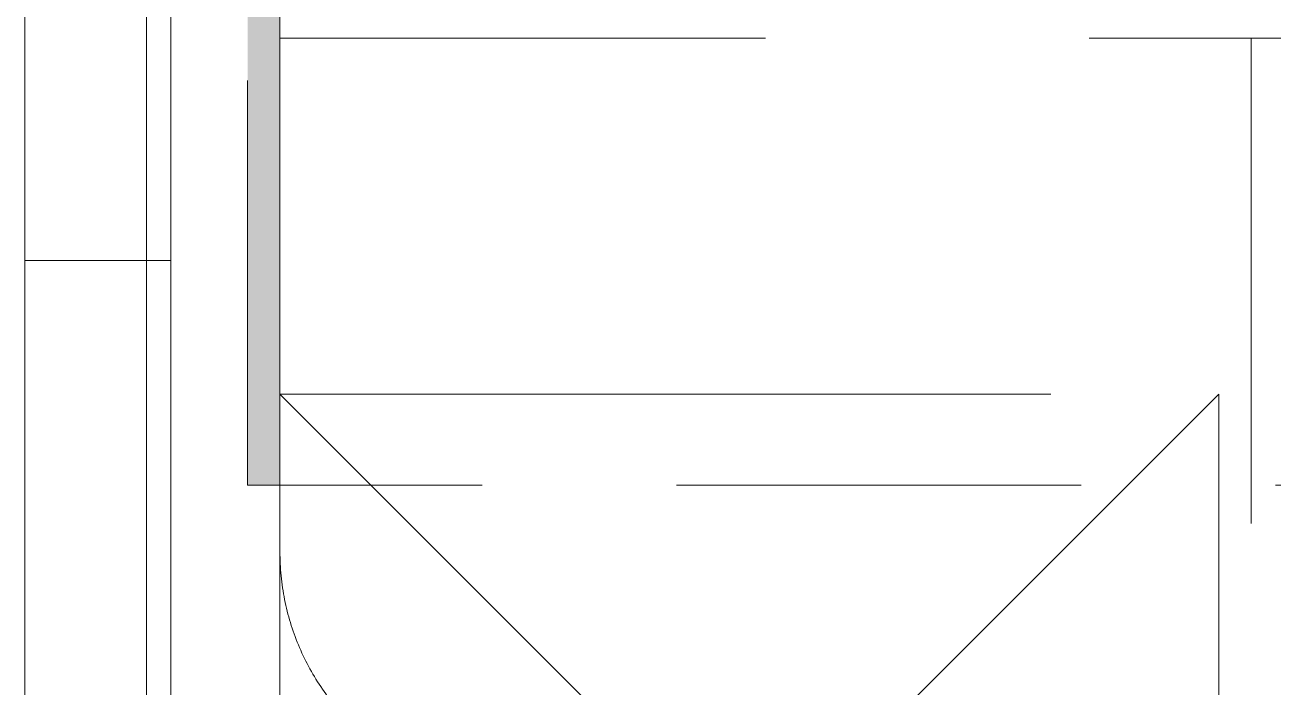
# Model space of a CAD drawing. Header units: millimetres. Extents: x 1606 to 178479, y -4237 to 231581.
# Drawn here: x 39586 to 41128, y 211368 to 212186 of the extents above; entities that cross this region are included whole.
import ezdxf

# ---------------------------------------------------------------- set-up
doc = ezdxf.new("R2010")
doc.units = ezdxf.units.MM
for name, pattern in [('_SGE_Grid Line', [13000, 12000, -500, 0, -500]), ('_SGE_Hidden', [740, 500, -240]), ('Dash', [1000, 600, -400]), ('Hidden_2_', [1428.76, 952.5, -476.26])]:
    doc.linetypes.add(name, pattern=pattern)
for name, color, linetype, lineweight in [('0-1', 7, 'Continuous', 5), ('A-GENM-1', 9, 'Continuous', 9), ('A-WALL-1', 253, 'Continuous', 18), ('A-WALL-2', 9, 'Continuous', 9), ('A-WALL-3', 113, 'Continuous', 20), ('I-WALL-1', 9, 'Continuous', 9), ('I-WALL-2', 253, 'Continuous', 18), ('P-SANR-FIXT-1', 9, 'Continuous', 9), ('P-SANR-FIXT-2', 6, 'Dash', 9), ('P-SANR-FIXT-HDLN-1', 9, 'Dash', 9), ('P-SANR-FIXT-HDLN-2', 131, 'Hidden_2_', 9), ('S-BEAM-1', 7, '_SGE_Hidden', 18), ('S-GRID-1', 1, '_SGE_Grid Line', 13)]:
    doc.layers.add(name, color=color, linetype=linetype, lineweight=lineweight)
doc.layers.add('A-WALL-PATT-1', color=254, linetype='Continuous', lineweight=35, transparency=1)

# ---------------------------------------------------------------- blocks, each defined once
blk = doc.blocks.new('WAREHOUSE MASS - WAREHOUSE MASS-9325044-WAREHOUSE SLAB PLAN')
at = {"layer": 'A-GENM-1'}
for q in [(18810.1, 6885.7), (18810.1, 33873.2)]:
    blk.add_line((18810.1, 59033.4), q, dxfattribs=at)
blk = doc.blocks.new('WYA_PF_Accessible Bathroom_Option 3_with Shower - WC_Concealed Cistern-9388108-WAREHOUSE SLAB PLAN')
at = {"layer": 'P-SANR-FIXT-HDLN-1'}
for p, q in [((-350, 1200), (1250, 1200)), ((-350, 0), (-350, 1200)), ((1250, 0), (-1315, 0))]:
    blk.add_line(p, q, dxfattribs=at)
at = {"layer": 'P-SANR-FIXT-HDLN-2'}
for p, q in [((670, 580), (90, 1160)), ((90, 0), (90, 1160)), ((90, 1160), (1250, 1160)), ((670, 580), (90, 0)), ((1250, 0), (90, 0))]:
    blk.add_line(p, q, dxfattribs=at)
blk = doc.blocks.new('WYA_PF_DDA_Clearance _ Handrails_Pan - Accessible Pan_Clearance-9356463-WAREHOUSE SLAB PLAN')
at = {"layer": 'P-SANR-FIXT-2'}
blk.add_line((450, 0), (-1150, 0), dxfattribs=at)
blk.add_arc((-1150, -300), 300, 90, 180, dxfattribs=at)
blk = doc.blocks.new('WYA_PF_DDA_Clearance_Shower - Accessible Pan_Clearance-5699492-WAREHOUSE SLAB PLAN')
at = {"layer": 'P-SANR-FIXT-2'}
for p, q in [((-1600, 0), (-1600, 2350)), ((0, 0), (-1600, 0))]:
    blk.add_line(p, q, dxfattribs=at)
blk = doc.blocks.new('23068_Challenger Spec EF_Central_v23_rvt-1-WAREHOUSE SLAB PLAN')
at = {"layer": 'A-WALL-PATT-1'}
h = blk.add_hatch(color=256, dxfattribs=at)
h.paths.add_polyline_path([(30200.3, 208779.1), (30200.3, 211317.6), (30160.3, 211317.6), (30160.3, 208779.1)])
h.paths.add_polyline_path([(30200.3, 211617.6), (30200.3, 213135.1), (30160.3, 213135.1), (30160.3, 211617.6)])
at = {"layer": 'A-WALL-1'}
for p, q in [((29885.3, 215270.1), (29885.3, 191610.1)), ((30065.3, 191610.1), (30065.3, 213135.1))]:
    blk.add_line(p, q, dxfattribs=at)
at = {"layer": 'A-WALL-2'}
for p, q in [((29885.3, 215270.1), (29885.3, 191610.1)), ((30065.3, 208265.1), (30065.3, 213325.1))]:
    blk.add_line(p, q, dxfattribs=at)
at = {"layer": 'I-WALL-1'}
for p, q in [((30065.3, 213135.1), (30065.3, 208380.1)), ((30200.3, 210570.1), (30200.3, 213135.1))]:
    blk.add_line(p, q, dxfattribs=at)
at = {"layer": 'I-WALL-2'}
for p, q in [((30065.3, 213135.1), (30065.3, 208380.1)), ((30200.3, 210570.1), (30200.3, 213135.1))]:
    blk.add_line(p, q, dxfattribs=at)
at = {"layer": 'A-GENM-1'}
blk.add_blockref('WAREHOUSE MASS - WAREHOUSE MASS-9325044-WAREHOUSE SLAB PLAN', (11225.2, 156251.9), dxfattribs=at)
at = {"layer": 'P-SANR-FIXT-1'}
for name, p, rotation in [('WYA_PF_Accessible Bathroom_Option 3_with Shower - WC_Concealed Cistern-9388108-WAREHOUSE SLAB PLAN', (30200.3, 211820.1), 270.0000000000001), ('WYA_PF_DDA_Clearance _ Handrails_Pan - Accessible Pan_Clearance-9356463-WAREHOUSE SLAB PLAN', (30200.3, 212685.1), 90.00000000000026), ('WYA_PF_DDA_Clearance_Shower - Accessible Pan_Clearance-5699492-WAREHOUSE SLAB PLAN', (30200.3, 210570.1), 269.9999999999999)]:
    blk.add_blockref(name, p, dxfattribs=dict(at, rotation=rotation))

msp = doc.modelspace()

# ---------------------------------------------------------------- linework, layer by layer
at = {"layer": 'A-WALL-3'}
for p, q in [((39586, 215275.1), (39586, 191610.1)), ((39766, 191610.1), (39766, 215275.1)), ((39586, 211895.1), (39766, 211895.1))]:
    msp.add_line(p, q, dxfattribs=at)
at = {"layer": 'S-BEAM-1'}
for p, q in [((39861, 211617.6), (39861, 214124.1)), ((43111, 211617.6), (39861, 211617.6))]:
    msp.add_line(p, q, dxfattribs=at)
at = {"layer": 'S-GRID-1'}
msp.add_line((39586, 228981.4), (39586, 152677.4), dxfattribs=at)

# ---------------------------------------------------------------- block references
at = {"layer": '0-1'}
msp.add_blockref('23068_Challenger Spec EF_Central_v23_rvt-1-WAREHOUSE SLAB PLAN', (9700.7, 0), dxfattribs=at)

doc.saveas('drawing.dxf')
